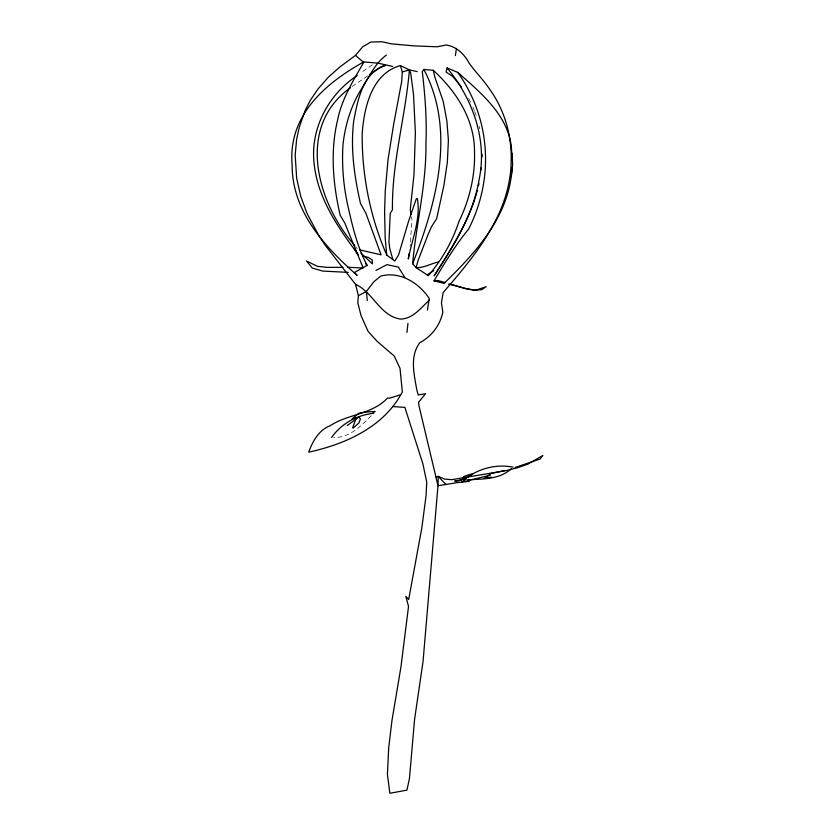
<?xml version="1.0" encoding="UTF-8"?>
<svg xmlns="http://www.w3.org/2000/svg" width="835" height="835" viewBox="0 0 835 835"><rect width="100%" height="100%" fill="white"/><g stroke="black" fill="none" stroke-linecap="round" stroke-linejoin="round"><path stroke-width="0.63" stroke-dasharray="4.17 3.13" d="M410.34 241.983L412.062 220.252L411.54 216.808M410.131 246.492L410.309 244.373M371.262 415.694C360.877 425.986 349.562 438.156 333.666 437.394M372.327 64.848L360.323 73.094M367.598 75.933L351.587 86.871M355.616 246.669L357.213 248.705M468.654 98.426L471.034 102.945M472.944 107.277L474.363 110.523M474.76 111.639L477.098 118.351M479.123 126.356L479.697 128.642"/><path stroke-width="1.25" d="M386.751 255.072C370.155 217.131 361.753 174.901 362.202 133.423C364.091 107.579 371.732 73.417 400.414 65.6L402.293 71.946L401.677 81.527L393.64 124.373L388.056 159.527L385.259 190.787L384.591 211.182L385.165 237.651L386.751 255.072L394.798 261.084L398.587 254.915L408.419 221.755L416.289 198.845L417.333 198.605C420.997 218.77 412.041 239.217 408.284 259.027L409.265 253.193M400.414 65.6L409.39 69.91C405.58 116.681 391.73 162.491 392.46 209.762L390.206 213.457L388.964 241.879L389.715 248.433L392.857 259.424M412.626 263.714C416.206 223.801 426.434 184.431 425.923 144.037C426.967 119.854 425.14 95.618 422.28 71.664L423.825 69.462L433.281 70.297C456.254 91.37 474.75 119.52 474.489 151.782C475.313 175.809 469.343 200.327 458.947 221.452C452.56 241.221 441.872 260.061 428.261 275.665L416.154 267.638L412.626 263.714C436.559 203.093 456.192 130.573 423.825 69.462M511.991 167.845C509.788 215.263 476.326 252.16 444.053 283.399L434.012 280.842C444.575 263.182 455.43 245.01 468.529 229.249C494.414 178.513 490.698 118.956 457.799 72.415L447.111 67.99L446.078 72.071L452.299 76.11L458.478 83.103M392.794 406.551L404.871 407.376L422.917 463.916L426.737 482.15L426.069 495.75L421.852 527.762L408.68 599.52L405.789 596.315L408.534 606.408L400.967 666.821L391.98 720.438L388.713 747.544L387.419 774.462L389.861 793.25L406.916 790.16L409.453 778.523L414.577 719.342L423.032 661.623L437.989 485.719L418.888 405.361L418.565 402.313L425.558 393.692L418.231 394.976L416.769 389.642C414.066 374.289 409.588 356.294 419.775 342.747C431.758 336.223 439.909 325.483 442.863 312.227L441.423 302.834L443.176 292.521C475.334 255.322 510.175 213.864 511.124 161.959C512.126 136.481 504.893 110.752 490.145 89.898C483.924 80.567 475.96 72.561 469.374 63.502C464.531 54.327 456.755 46.562 446.109 44.996L437.133 46.791L414.348 45.904L391.041 43.817L381.992 41.75L370.886 42.032L362.693 46.791L355.48 55.381L339.949 66.915L328.531 76.966L317.728 89.314L310.255 100.461L305.328 110.053L299.285 127.139L296.592 139.612L295.183 155.07L296.665 178.241L300.767 196.444L307.061 213.468L318.615 235.251L325.222 245.239L355.553 284.349L358.392 295.736L357.829 302.917L361.002 315.484L368.068 331.359L377.117 341.327L394.277 356.065L400.007 368.371L402.334 391.928C384.11 426.946 345.513 444.178 308.71 452.163C312.311 442.164 318.563 430.067 329.982 425.829C348.122 413.826 372.17 414.557 387.544 398.003L389.632 398.18L400.362 394.84M481.19 169.839L481.409 167.553M406.958 332.434L407.96 323.437M511.354 176.028L512.586 165.09L512.283 153.191M455.409 55.569L456.442 48.409M505.008 470.46L490.823 473.529L485.083 478.184L491.377 477.14M427.436 310.067L429.211 298.419C418.899 282.877 399.986 270.989 380.854 276.041L373.882 281.698L366.346 291.457L358.392 295.736M478.455 185.808L478.987 183.418M462.809 479.426L463.508 476.66C485.594 468.393 459.386 482.473 454.668 481.075L463.216 479.655M475.031 198.365L477.338 190.516M474.708 199.492C465.398 226.963 449.491 251.575 434.137 275.853C453.582 246.158 473.195 214.877 479.165 179.285C487.483 139.591 472.537 98.426 447.111 67.99M355.762 419.18L352.662 427.927L353.215 427.99L358.893 422.959L360.469 418.878L358.799 417.124L347.308 425.485M331.579 437.467C341.473 423.522 356.869 415.099 373.767 413.273M429.315 300.099C420.861 307.896 413.189 318.646 400.623 319.095C379.925 316.079 373.391 292.407 355.553 284.349M386.386 55.089C374.163 64.013 368.642 78.26 360.501 90.462C350.616 106.932 345.064 125.73 342.976 144.758C341.588 166.948 343.738 189.378 349.061 210.963C353.215 229.604 358.184 248.517 367.129 265.426L354.478 272.429L357.13 275.362C324.658 246.763 291.895 211.203 292.156 164.975C287.72 115.804 324.867 83.573 363.695 61.926L377.984 63.136L392.721 66.487M433.73 270.644L427.447 274.684M511.26 468.696C498.704 480.668 479.373 478.632 463.362 480.198C477.349 468.915 495.385 463.634 513.118 467.172M357.286 75.474C328.207 94.491 309.816 129.341 314.211 164.307C317.926 198.605 338.279 228.049 358.486 254.884M350.606 87.633C295.621 126.69 316.903 202.811 354.812 245.647M369.592 74.555L379.862 67.468L385.457 64.796L384.685 65.944C362.661 72.624 357.745 100.471 353.81 120.292C350.241 148.129 354.353 176.279 360.48 203.448L365.918 213.269L381.094 254.832L359.447 249.832M375.938 270.436L386.918 264.653L398.41 267.096L404.766 277.418M355.668 417.448L352.078 418.878L358.278 413.805C356.879 412.532 382.983 410.496 372.775 412.041M515.226 467.36L517.669 466.525M484.175 478.371L485.104 478.069M490.302 475.178L467.809 480.626M402.293 71.946L409.39 69.91L417.197 71.591M518.796 466.212L540.182 458.989L542.886 455.461L527.866 464.124L517.564 467.757L506.219 470.606L451.808 479.676L444.658 479.092L438.229 476.42L436.141 476.952M459.448 482.286L437.989 485.719L438.229 476.42L446.078 484.582M461.87 481.805L464.302 481.336M458.989 482.494L469.312 481.336M434.012 280.842L438.333 280.591L445.368 282.668M342.955 267.367L327.289 267.388L317.519 266.355L306.518 260.99L312.332 268.077L322.769 271.072L348.216 272.377M347.704 267.283L363.183 267.993L344.792 222.997L340.189 215.273C333.019 184.378 330.107 151.646 337.497 120.501C341.619 99.271 353.09 80.849 363.684 62.406L355.48 55.381M448.353 284.14C459.438 286.04 470.376 291.373 481.774 289.661L486.231 286.614L475.282 290.371L465.805 288.753L449.867 284.036M362.557 256.053L368.037 257.316L372.212 259.894L372.41 263.87L360.939 253.12M438.584 261.96C431.549 263.317 424.065 267.993 416.154 267.638L418.032 260.583L428.261 234.04L431.601 226.525L436.663 218.718L443.896 185.412L447.341 162.387L448.405 140.301L446.913 121.294L443.208 101.327L434.952 77.478L433.281 70.297M457.799 72.415C481.972 93.833 511.062 117.464 511.678 152.711M365.542 263.516L367.129 265.426M459.187 84.064L461.327 86.955M355.063 249.801L357.349 254.237M409.39 69.91L410.695 73.083L413.534 94.585L415.381 132.89L413.993 174.609L410.256 209.658L411.185 214.512M366.346 291.457L367.317 300.558M482.066 154.391L482.066 156.907"/></g></svg>
